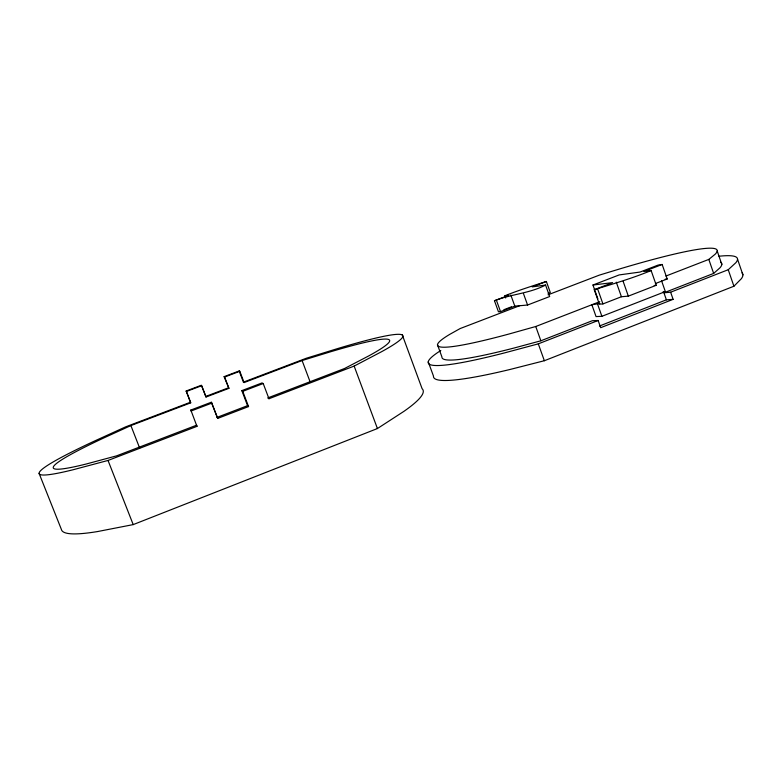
<?xml version="1.0" encoding="UTF-8"?>
<svg xmlns="http://www.w3.org/2000/svg" width="782" height="782" viewBox="0 0 782 782"><rect width="100%" height="100%" fill="white"/><g stroke="black" fill="none" stroke-linecap="round" stroke-linejoin="round"><path stroke-width="1.17" d="M428.262 361.89L433.472 376.074A233.671 23.968 -19 0 0 510.089 369.456L544.36 360.727L733.917 286.232L741.346 278.724A234.004 25.337 -19.7 0 0 742.04 272.908M670.624 292.204L673.116 299.34L666.391 299.829L663.938 292.8L670.624 292.204L728.238 269.722L735.842 262.713A234.258 22.365 -19.7 0 0 718.941 256.252M663.938 292.8L713.653 273.417L719.939 267.835A218.383 20.801 -19.7 0 0 720.554 262.166M665.883 276.056L708.815 259.409L715.227 254.16A218.579 18.426 -19.8 0 0 621.69 268.334L599.335 275.127L548.055 294.804M39.1 473.413L61.416 529.502A267.033 29.687 -20.8 0 0 97.672 531.535L133.204 524.605L377.423 428.546L403.864 411.391A277.248 30.351 -21.6 0 0 422.124 388.742L402.261 334.833M243.407 382.134L244.092 382.574L302.096 360.541L329.564 352.086A263.006 16.559 -21 0 1 368.557 356.005L344.549 368.508L267.737 397.94L268.979 398.742L354.148 366.093L381.733 351.626A278.363 17.566 -21 0 0 338.098 348.43L306.319 358.244L243.407 382.134L239.155 370.961L224.102 376.65L228.921 388.341L206.028 397.031L201.404 385.233L186.194 390.98L190.691 402.857L130.887 425.574L104.397 437.676A253.348 16.197 -20.6 0 0 86.675 463.892L116.635 455.838L196.653 425.173L196.966 426.356L108.024 460.451L73.244 469.718A268.079 17.175 -20.6 0 1 94.769 440.911L125.579 426.884L190.525 402.212L186.194 390.98M599.423 326.026L666.391 299.829M673.116 299.34L600.693 327.687L598.142 320.493L592.375 320.708L540.87 340.796L514.185 347.99A218.061 19.677 -19.2 0 1 441.928 356.944L437.461 344.745M599.794 303.484L591.857 304.755L596.05 316.583L601.886 316.309L665.335 291.578L661.552 280.748M440.804 350.502A233.916 21.153 -19.2 0 0 504.126 353.005L538.299 343.855L598.142 320.493M519.6 305.733L460.139 328.557L449.699 334.393A218.256 17.429 -19.3 0 0 509.131 333.973L535.748 326.505L599.745 301.696M597.849 298.822L592.961 285.019L612.629 282.615L594.252 289.702L599.374 304.188L602.932 303.915L621.416 296.74L628.337 296.134L656.274 285.274L651.123 270.533L643.879 271.53L662.149 264.472L667.202 278.969L655.404 283.553M594.252 289.702C613.313 283.788 632.511 278.294 651.123 270.533M217.689 418.409L211.824 403.111L191.062 411.019L190.828 410.042L211.316 402.241L217.689 418.409L248.549 406.581L242.743 391.332L241.834 390.619L262.038 382.926L263.211 383.532L268.979 398.742M503.921 309.701L511.575 306.759M505.661 297.962L504.879 295.782L508.701 295.313L494.468 300.747L498.457 311.793L500.529 311.637L514.82 306.153L527.576 305.029L549.668 296.534L545.572 285.059L532.2 286.896L546.374 281.481L550.323 292.536L548.143 293.367M592.961 285.019L619.197 274.922L640.008 272.058L658.141 265.069L662.149 264.472M504.879 295.782C518.525 290.288 532.464 285.938 546.374 281.481M494.468 300.747C511.135 294.071 529.346 293.543 545.572 285.059M217.103 417.344L247.571 405.663L248.549 406.581M205.715 396.445L228.373 387.843M242.743 391.332L263.211 383.532M186.321 391.508L201.678 385.702L206.028 397.031M224.102 376.65L224.6 377.041L239.8 371.294L244.092 382.574M665.179 279.203L667.202 278.969M654.192 285.498L656.274 285.274M663.116 291.774L665.335 291.578M239.155 370.961L239.8 371.294M211.316 402.241L211.824 403.111M108.024 460.451L133.204 524.605M130.887 425.574L139.675 448.106M190.828 410.042L196.966 426.356M241.834 390.619L247.571 405.663M224.6 377.041L228.921 388.341M302.096 360.541L310.249 382.232M354.148 366.093L377.423 428.546M510.832 295.058L514.82 306.153M496.511 300.523L500.529 311.637M535.748 326.505L540.87 340.796M523.441 293.514L527.576 305.029M538.299 343.855L544.36 360.727M597.644 304.315L601.886 316.309M616.284 282.175L621.416 296.74M597.771 289.311L602.932 303.915M623.137 281.334L628.337 296.134M708.815 259.409L713.653 273.417M737.524 259.135L742.9 274.814M728.238 269.722L733.917 286.232M717.211 251.012L721.825 264.414M190.525 402.212L190.691 402.857"/></g></svg>
